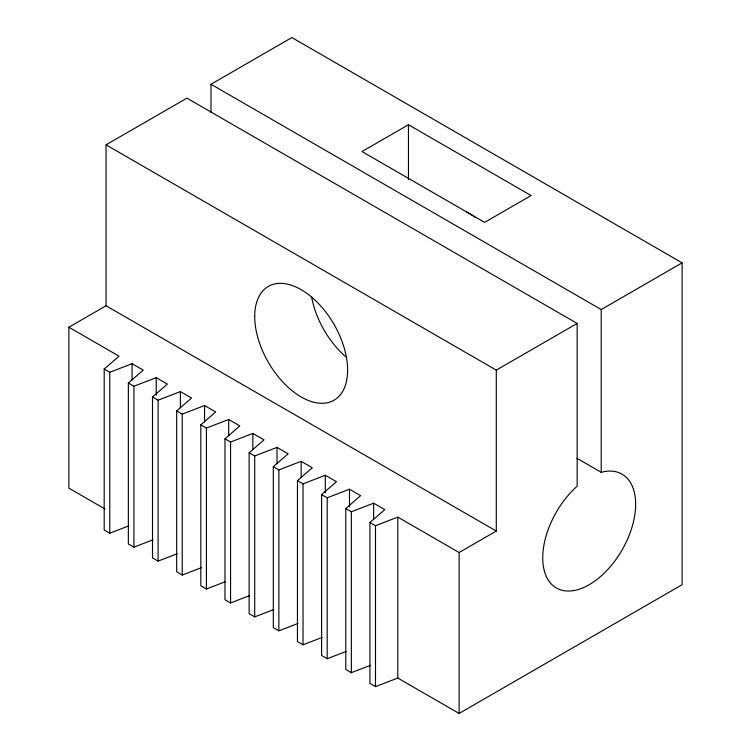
<?xml version="1.0" encoding="UTF-8"?>
<svg xmlns="http://www.w3.org/2000/svg" width="751" height="751" viewBox="0 0 751 751"><rect width="100%" height="100%" fill="white"/><g stroke="black" fill="none" stroke-linecap="round" stroke-linejoin="round"><path stroke-width="1.13" d="M128.881 525.85L109.768 533.21L104.192 529.99L104.192 369.06L119.062 356.19L68.885 327.22L68.885 488.15L105.018 509.009M153.044 539.8L133.931 547.16L128.355 543.94L128.355 383.01L143.216 370.14L132.073 363.7L109.768 372.28L104.192 369.06M177.198 553.75L158.085 561.11L152.509 557.89L152.509 396.96L167.379 384.08L156.227 377.65L133.931 386.23L128.355 383.01M201.352 567.7L182.24 575.05L176.663 571.83L176.663 410.9L191.533 398.03L180.381 391.59L158.085 400.18L152.509 396.96M225.516 581.64L206.403 589L200.827 585.78L200.827 424.85L215.687 411.98L204.544 405.54L182.24 414.12L176.663 410.9M249.67 595.59L230.557 602.95L224.981 599.73L224.981 438.8L239.851 425.92L228.698 419.49L206.403 428.07L200.827 424.85M273.824 609.54L254.711 616.89L249.135 613.68L249.135 452.75L264.005 439.87L252.852 433.43L230.557 442.02L224.981 438.8M297.987 623.48L278.874 630.84L273.298 627.62L273.298 466.69L288.159 453.82L277.016 447.38L254.711 455.96L249.135 452.75M322.141 637.43L303.029 644.79L297.452 641.57L297.452 480.64L312.322 467.77L301.17 461.33L278.874 469.91L273.298 466.69M346.295 651.38L327.183 658.73L321.606 655.52L321.606 494.59L336.476 481.71L325.324 475.27L303.029 483.86L297.452 480.64M370.459 665.33L351.346 672.68L345.77 669.46L345.77 508.53L360.63 495.66L349.487 489.22L327.183 497.8L321.606 494.59M210.993 112.35L210.993 84.253L291.876 37.55L682.115 262.85L682.115 584.71L459.124 713.45L397.795 678.05L375.5 686.63L369.924 683.41L369.924 522.48L384.794 509.61L373.641 503.17L351.346 511.75L345.77 508.53M106.051 144.83L496.289 370.13L496.289 531.06L106.051 305.76L106.051 144.83L186.943 98.137L577.172 323.437L577.172 486.188A65.703 37.935 -60 0 0 551.14 583.799A65.703 37.935 -60 0 0 627.254 539.866A65.703 37.935 -60 0 0 601.222 472.304L601.222 309.553L210.993 84.253M408.46 124.732L362.001 151.552L484.648 222.362L531.098 195.542L408.46 124.732L408.46 179.545M68.885 327.22L106.051 305.76M496.289 370.13L577.172 323.437M601.222 309.553L682.115 262.85M369.924 522.48L375.5 525.7L397.795 517.12L459.124 552.52L496.289 531.06M576.899 458.26L601.222 472.304M459.124 552.52L459.124 713.45M397.795 517.12L397.795 678.05M375.5 525.7L375.5 686.63M373.641 503.17L373.641 519.495M351.346 511.75L351.346 672.68M349.487 489.22L349.487 506.718M327.183 497.8L327.183 658.73M325.324 475.27L325.324 492.769M303.029 483.86L303.029 644.79M301.17 461.33L301.17 477.655M278.874 469.91L278.874 630.84M277.016 447.38L277.016 463.705M254.711 455.96L254.711 616.89M252.852 433.43L252.852 449.765M230.557 442.02L230.557 602.95M228.698 419.49L228.698 435.815M206.403 428.07L206.403 589M204.544 405.54L204.544 421.865M182.24 414.12L182.24 575.05M180.381 391.59L180.381 407.915M158.085 400.18L158.085 561.11M156.227 377.65L156.227 395.139M133.931 386.23L133.931 547.16M132.073 363.7L132.073 380.025M109.768 372.28L109.768 533.21M346.699 357.56A65.703 37.935 60 0 1 311.599 296.767M466.662 212.186A39.418 22.755 60 0 1 475.223 217.546M254.711 316.49A65.703 37.935 60 0 0 324.394 403.184A65.703 37.935 60 0 0 324.394 310.266A65.703 37.935 60 0 0 254.711 316.49"/></g></svg>
